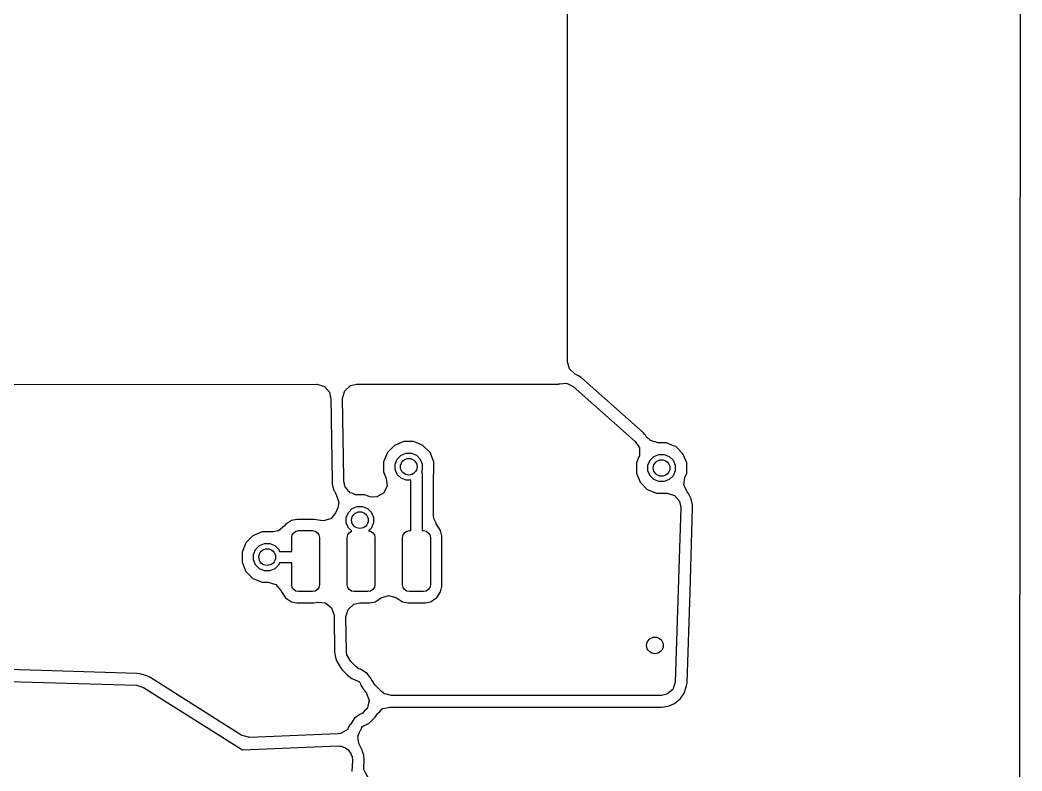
# Model space of a CAD drawing. Extents: x -27.9 to 25.2, y -6.7 to 48.3.
# Drawn here: x -18.85 to -9.82, y 27.86 to 34.63 of the extents above; entities that cross this region are included whole.
import ezdxf

# ---------------------------------------------------------------- set-up
doc = ezdxf.new("R2010")
doc.units = 0
doc.layers.add('BLACK', color=7, linetype='CONTINUOUS')

msp = doc.modelspace()

# ---------------------------------------------------------------- linework, layer by layer
at = {"layer": 'BLACK', "linetype": 'CONTINUOUS'}
for p, q in [((-9.816427, 48.017022), (-9.849703, 19.074798)), ((-13.91497, 31.549882), (-13.91497, 41.580402)), ((-13.89682, 31.485292), (-13.91497, 31.549882)), ((-13.845096, 31.438319), (-13.89682, 31.485292)), ((-13.815289, 31.423858), (-13.845096, 31.438319)), ((-15.817886, 31.346778), (-14.01639, 31.34776)), ((-14.01639, 31.34776), (-14.015606, 31.34776)), ((-14.015606, 31.34776), (-13.995479, 31.34776)), ((-13.995479, 31.34776), (-13.995428, 31.347771)), ((-13.995428, 31.347771), (-13.995424, 31.347771)), ((-13.995424, 31.347771), (-13.991839, 31.349259)), ((-13.991839, 31.349259), (-13.983811, 31.350127)), ((-13.983811, 31.350127), (-13.983652, 31.350159)), ((-13.983652, 31.350159), (-13.983599, 31.350155)), ((-13.983599, 31.350155), (-13.983446, 31.350201)), ((-13.983446, 31.350201), (-13.983073, 31.350276)), ((-13.983073, 31.350276), (-13.98306, 31.350209)), ((-13.98306, 31.350209), (-13.922378, 31.356772)), ((-13.922378, 31.356772), (-13.862036, 31.327497)), ((-13.790974, 31.407625), (-13.815289, 31.423858)), ((-13.790971, 31.407623), (-13.790974, 31.407625)), ((-13.790969, 31.407621), (-13.790971, 31.407623)), ((-13.231468, 30.911369), (-13.790969, 31.407621)), ((-22.635057, 31.343064), (-16.172959, 31.346585)), ((-16.172959, 31.346585), (-16.105908, 31.326937)), ((-16.105908, 31.326937), (-16.060125, 31.274158)), ((-16.060125, 31.274158), (-16.050585, 31.223616)), ((-15.941798, 31.220867), (-15.923151, 31.2882)), ((-15.923151, 31.2882), (-15.87106, 31.334764)), ((-15.87106, 31.334764), (-15.817886, 31.346778)), ((-13.862036, 31.327497), (-13.302535, 30.831245)), ((-16.050585, 31.223616), (-16.048954, 31.223641)), ((-16.048954, 31.223641), (-16.0373, 30.469034)), ((-15.930633, 30.497961), (-15.941798, 31.220867)), ((-13.231467, 30.911368), (-13.231468, 30.911369)), ((-13.231464, 30.911365), (-13.231467, 30.911368)), ((-13.217113, 30.89441), (-13.231464, 30.911365)), ((-15.390843, 30.830202), (-15.474311, 30.795628)), ((-15.390841, 30.830202), (-15.390843, 30.830202)), ((-15.300495, 30.830202), (-15.390841, 30.830202)), ((-15.300494, 30.830202), (-15.300495, 30.830202)), ((-15.217026, 30.795628), (-15.300494, 30.830202)), ((-13.302535, 30.831245), (-13.265444, 30.772036)), ((-13.211773, 30.888102), (-13.217113, 30.89441)), ((-13.204675, 30.876771), (-13.211773, 30.888102)), ((-13.166632, 30.838287), (-13.204675, 30.876771)), ((-13.099593, 30.818602), (-13.166632, 30.838287)), ((-13.020495, 30.818602), (-13.099593, 30.818602)), ((-13.020494, 30.818602), (-13.020495, 30.818602)), ((-12.958377, 30.792872), (-13.020494, 30.818602)), ((-15.538194, 30.731745), (-15.572768, 30.648277)), ((-15.474311, 30.795628), (-15.538194, 30.731745)), ((-15.415114, 30.707036), (-15.370054, 30.7257)), ((-15.370054, 30.7257), (-15.321282, 30.7257)), ((-15.321282, 30.7257), (-15.276222, 30.707036)), ((-15.153142, 30.731744), (-15.217026, 30.795628)), ((-15.118568, 30.648275), (-15.153142, 30.731744)), ((-13.265444, 30.772036), (-13.266252, 30.702171)), ((-12.937026, 30.784028), (-12.958377, 30.792872)), ((-12.873142, 30.720144), (-12.937026, 30.784028)), ((-12.838568, 30.636675), (-12.873142, 30.720144)), ((-15.572768, 30.648277), (-15.572768, 30.557928)), ((-15.468266, 30.627488), (-15.449602, 30.672548)), ((-15.468266, 30.578716), (-15.468266, 30.627488)), ((-15.449602, 30.672548), (-15.415114, 30.707036)), ((-15.276222, 30.707036), (-15.241734, 30.672548)), ((-15.241734, 30.672548), (-15.22307, 30.627488)), ((-15.22307, 30.627488), (-15.22307, 30.578716)), ((-15.118568, 30.557929), (-15.118568, 30.648275)), ((-13.270255, 30.691028), (-13.292768, 30.636677)), ((-13.292768, 30.636677), (-13.292768, 30.636675)), ((-13.292768, 30.636675), (-13.292768, 30.546329)), ((-13.266252, 30.702171), (-13.270255, 30.691028)), ((-13.188266, 30.615888), (-13.169602, 30.660948)), ((-13.169602, 30.660948), (-13.135114, 30.695436)), ((-13.135114, 30.695436), (-13.090054, 30.7141)), ((-13.090054, 30.7141), (-13.041282, 30.7141)), ((-13.041282, 30.7141), (-12.996222, 30.695436)), ((-12.996222, 30.695436), (-12.961734, 30.660948)), ((-12.961734, 30.660948), (-12.94307, 30.615888)), ((-12.838568, 30.546329), (-12.838568, 30.636675)), ((-15.572768, 30.557928), (-15.547928, 30.497961)), ((-15.449602, 30.533656), (-15.468266, 30.578716)), ((-15.22307, 30.578716), (-15.231931, 30.557325)), ((-15.231931, 30.557325), (-15.228735, 30.552542)), ((-15.228735, 30.552542), (-15.224868, 30.533102)), ((-15.122768, 30.524603), (-15.120385, 30.548797)), ((-15.120385, 30.548797), (-15.118569, 30.557928)), ((-15.118569, 30.557928), (-15.118568, 30.557929)), ((-13.292768, 30.546329), (-13.258194, 30.46286)), ((-13.188266, 30.567116), (-13.188266, 30.615888)), ((-13.169602, 30.522056), (-13.188266, 30.567116)), ((-12.94307, 30.567116), (-12.961734, 30.522056)), ((-12.94307, 30.615888), (-12.94307, 30.567116)), ((-12.855833, 30.504648), (-12.838568, 30.546329)), ((-16.0373, 30.469034), (-16.035321, 30.452431)), ((-16.035321, 30.452431), (-16.035318, 30.452415)), ((-16.035318, 30.452415), (-16.034686, 30.447117)), ((-16.034686, 30.447117), (-16.029909, 30.425943)), ((-15.930212, 30.470687), (-15.930633, 30.497961)), ((-15.925435, 30.449513), (-15.930212, 30.470687)), ((-15.925538, 30.438825), (-15.925435, 30.449513)), ((-15.547928, 30.497961), (-15.540459, 30.428492)), ((-15.415114, 30.499168), (-15.449602, 30.533656)), ((-15.370054, 30.480504), (-15.415114, 30.499168)), ((-15.326468, 30.480504), (-15.370054, 30.480504)), ((-15.326468, 30.026502), (-15.326468, 30.480504)), ((-15.224868, 30.533102), (-15.224868, 30.026502)), ((-15.122768, 30.162304), (-15.122768, 30.524603)), ((-13.258194, 30.46286), (-13.19431, 30.398976)), ((-13.135114, 30.487568), (-13.169602, 30.522056)), ((-13.090054, 30.468904), (-13.135114, 30.487568)), ((-13.041282, 30.468904), (-13.090054, 30.468904)), ((-12.996222, 30.487568), (-13.041282, 30.468904)), ((-12.961734, 30.522056), (-12.996222, 30.487568)), ((-12.86401, 30.439549), (-12.855833, 30.504648)), ((-16.029909, 30.425943), (-16.029903, 30.425945)), ((-16.029903, 30.425945), (-16.029827, 30.425576)), ((-16.029827, 30.425576), (-16.023496, 30.397516)), ((-16.023496, 30.397516), (-16.022315, 30.39518)), ((-16.022315, 30.39518), (-16.0197, 30.389676)), ((-16.0197, 30.389676), (-16.016191, 30.381794)), ((-16.016191, 30.381794), (-16.01601, 30.381506)), ((-16.01601, 30.381506), (-16.010308, 30.371424)), ((-16.010308, 30.371424), (-15.999965, 30.35096)), ((-15.921616, 30.43259), (-15.925538, 30.438825)), ((-15.919021, 30.421091), (-15.921616, 30.43259)), ((-15.902098, 30.40156), (-15.919021, 30.421091)), ((-15.888336, 30.379683), (-15.902098, 30.40156)), ((-15.879591, 30.375586), (-15.888336, 30.379683)), ((-15.873266, 30.368287), (-15.879591, 30.375586)), ((-15.848472, 30.361007), (-15.873266, 30.368287)), ((-15.825066, 30.350041), (-15.848472, 30.361007)), ((-15.571734, 30.366013), (-15.631822, 30.33036)), ((-15.540459, 30.428492), (-15.571734, 30.366013)), ((-13.19431, 30.398976), (-13.110841, 30.364402)), ((-13.110841, 30.364402), (-13.110839, 30.364402)), ((-13.110839, 30.364402), (-13.016638, 30.364402)), ((-13.016638, 30.364402), (-12.949599, 30.344717)), ((-12.834987, 30.375995), (-12.86401, 30.439549)), ((-12.822903, 30.362049), (-12.834987, 30.375995)), ((-12.822903, 30.362048), (-12.822903, 30.362049)), ((-12.822901, 30.362046), (-12.822903, 30.362048)), ((-12.801319, 30.318073), (-12.822901, 30.362046)), ((-15.999965, 30.35096), (-15.997697, 30.34758)), ((-15.997697, 30.34758), (-15.996771, 30.344641)), ((-15.996771, 30.344641), (-15.99652, 30.344145)), ((-15.99652, 30.344145), (-15.996602, 30.344104)), ((-15.996602, 30.344104), (-15.976693, 30.280942)), ((-15.976693, 30.280942), (-15.986108, 30.231041)), ((-15.815704, 30.348602), (-15.825066, 30.350041)), ((-15.740495, 30.348602), (-15.815704, 30.348602)), ((-15.696118, 30.330221), (-15.740495, 30.348602)), ((-15.681328, 30.327947), (-15.696118, 30.330221)), ((-15.631822, 30.33036), (-15.681328, 30.327947)), ((-12.949599, 30.344717), (-12.903844, 30.291913)), ((-12.903844, 30.291913), (-12.892699, 30.236529)), ((-12.798849, 30.313041), (-12.801319, 30.318073)), ((-12.787704, 30.257657), (-12.798849, 30.313041)), ((-16.002416, 30.19167), (-16.046257, 30.137267)), ((-15.986108, 30.231041), (-16.002416, 30.19167)), ((-15.908266, 30.145888), (-15.889602, 30.190948)), ((-15.889602, 30.190948), (-15.855114, 30.225436)), ((-15.855114, 30.225436), (-15.810054, 30.2441)), ((-15.810054, 30.2441), (-15.761282, 30.2441)), ((-15.761282, 30.2441), (-15.716222, 30.225436)), ((-15.716222, 30.225436), (-15.681734, 30.190948)), ((-15.681734, 30.190948), (-15.66307, 30.145888)), ((-12.892699, 30.236529), (-12.941914, 28.661629)), ((-12.809351, 29.474778), (-12.785651, 30.233178)), ((-12.785651, 30.233184), (-12.787704, 30.257657)), ((-12.785652, 30.23318), (-12.785651, 30.233184)), ((-12.785651, 30.233178), (-12.785652, 30.23318)), ((-16.456839, 30.082673), (-16.465397, 30.069863)), ((-16.402396, 30.119051), (-16.456839, 30.082673)), ((-16.402393, 30.119052), (-16.402396, 30.119051)), ((-16.354379, 30.128602), (-16.402393, 30.119052)), ((-16.196953, 30.128602), (-16.354379, 30.128602)), ((-16.141168, 30.117506), (-16.196953, 30.128602)), ((-16.112551, 30.115202), (-16.141168, 30.117506)), ((-16.046257, 30.137267), (-16.112551, 30.115202)), ((-15.908266, 30.097116), (-15.908266, 30.145888)), ((-15.889602, 30.052056), (-15.908266, 30.097116)), ((-15.66307, 30.097116), (-15.681734, 30.052056)), ((-15.66307, 30.145888), (-15.66307, 30.097116)), ((-15.119934, 30.135946), (-15.122768, 30.162304)), ((-15.097697, 30.095221), (-15.119934, 30.135946)), ((-15.101282, 30.092825), (-15.097697, 30.095221)), ((-15.05812, 30.028231), (-15.101282, 30.092825)), ((-16.666995, 30.014754), (-16.750463, 29.98018)), ((-16.568499, 30.014754), (-16.666995, 30.014754)), ((-16.519009, 30.025058), (-16.568499, 30.014754)), ((-16.465397, 30.069863), (-16.519009, 30.025058)), ((-16.39591, 29.98792), (-16.382362, 30.008196)), ((-16.382362, 30.008196), (-16.362086, 30.021744)), ((-16.362086, 30.021744), (-16.338168, 30.026502)), ((-16.338168, 30.026502), (-16.213168, 30.026502)), ((-16.213168, 30.026502), (-16.18925, 30.021744)), ((-16.18925, 30.021744), (-16.168974, 30.008196)), ((-16.168974, 30.008196), (-16.155426, 29.98792)), ((-15.89591, 29.98792), (-15.882362, 30.008196)), ((-15.859754, 30.022208), (-15.889602, 30.052056)), ((-15.882362, 30.008196), (-15.862086, 30.021744)), ((-15.862086, 30.021744), (-15.859754, 30.022208)), ((-15.681734, 30.052056), (-15.708264, 30.025527)), ((-15.708264, 30.025527), (-15.68925, 30.021744)), ((-15.68925, 30.021744), (-15.668974, 30.008196)), ((-15.668974, 30.008196), (-15.655426, 29.98792)), ((-15.39591, 29.98792), (-15.382362, 30.008196)), ((-15.382362, 30.008196), (-15.362086, 30.021744)), ((-15.362086, 30.021744), (-15.338168, 30.026502)), ((-15.338168, 30.026502), (-15.326468, 30.026502)), ((-15.224868, 30.026502), (-15.213168, 30.026502)), ((-15.213168, 30.026502), (-15.18925, 30.021744)), ((-15.18925, 30.021744), (-15.168974, 30.008196)), ((-15.168974, 30.008196), (-15.155426, 29.98792)), ((-15.058119, 30.028228), (-15.05812, 30.028231)), ((-15.058118, 30.028226), (-15.058119, 30.028228)), ((-15.048569, 29.980214), (-15.058118, 30.028226)), ((-16.814346, 29.916297), (-16.84892, 29.832829)), ((-16.750463, 29.98018), (-16.814346, 29.916297)), ((-16.691266, 29.891588), (-16.646206, 29.910252)), ((-16.646206, 29.910252), (-16.597434, 29.910252)), ((-16.597434, 29.910252), (-16.552374, 29.891588)), ((-16.400668, 29.964002), (-16.39591, 29.98792)), ((-16.400668, 29.838454), (-16.400668, 29.964002)), ((-16.155426, 29.98792), (-16.150668, 29.964002)), ((-16.150668, 29.964002), (-16.150668, 29.539002)), ((-15.900668, 29.964002), (-15.89591, 29.98792)), ((-15.900668, 29.539002), (-15.900668, 29.964002)), ((-15.655426, 29.98792), (-15.650668, 29.964002)), ((-15.650668, 29.964002), (-15.650668, 29.539002)), ((-15.400668, 29.964002), (-15.39591, 29.98792)), ((-15.400668, 29.539002), (-15.400668, 29.964002)), ((-15.155426, 29.98792), (-15.150668, 29.964002)), ((-15.150668, 29.964002), (-15.150668, 29.539002)), ((-15.048568, 29.522789), (-15.048569, 29.980214)), ((-16.84892, 29.832829), (-16.84892, 29.832827)), ((-16.84892, 29.832827), (-16.84892, 29.742481)), ((-16.744418, 29.81204), (-16.725754, 29.8571)), ((-16.744418, 29.763268), (-16.744418, 29.81204)), ((-16.725754, 29.8571), (-16.691266, 29.891588)), ((-16.552374, 29.891588), (-16.517886, 29.8571)), ((-16.517886, 29.8571), (-16.510163, 29.838454)), ((-16.510163, 29.838454), (-16.400668, 29.838454)), ((-16.84892, 29.742481), (-16.814346, 29.659012)), ((-16.725754, 29.718208), (-16.744418, 29.763268)), ((-16.510163, 29.736854), (-16.517886, 29.718208)), ((-16.400668, 29.736854), (-16.510163, 29.736854)), ((-16.400668, 29.539002), (-16.400668, 29.736854)), ((-16.814346, 29.659012), (-16.750462, 29.595128)), ((-16.691266, 29.68372), (-16.725754, 29.718208)), ((-16.646206, 29.665056), (-16.691266, 29.68372)), ((-16.597434, 29.665056), (-16.646206, 29.665056)), ((-16.552374, 29.68372), (-16.597434, 29.665056)), ((-16.517886, 29.718208), (-16.552374, 29.68372)), ((-16.750462, 29.595128), (-16.666993, 29.560554)), ((-16.666993, 29.560554), (-16.666991, 29.560554)), ((-16.666991, 29.560554), (-16.611601, 29.560554)), ((-16.611601, 29.560554), (-16.544562, 29.540869)), ((-16.544562, 29.540869), (-16.498807, 29.488065)), ((-16.498807, 29.488065), (-16.497037, 29.484)), ((-16.497037, 29.484), (-16.493217, 29.474775)), ((-16.493217, 29.474775), (-16.456838, 29.420331)), ((-16.39591, 29.515084), (-16.400668, 29.539002)), ((-16.382362, 29.494808), (-16.39591, 29.515084)), ((-16.362086, 29.48126), (-16.382362, 29.494808)), ((-16.338168, 29.476502), (-16.362086, 29.48126)), ((-16.213168, 29.476502), (-16.338168, 29.476502)), ((-16.18925, 29.48126), (-16.213168, 29.476502)), ((-16.168974, 29.494808), (-16.18925, 29.48126)), ((-16.155426, 29.515084), (-16.168974, 29.494808)), ((-16.150668, 29.539002), (-16.155426, 29.515084)), ((-15.89591, 29.515084), (-15.900668, 29.539002)), ((-15.882362, 29.494808), (-15.89591, 29.515084)), ((-15.862086, 29.48126), (-15.882362, 29.494808)), ((-15.838168, 29.476502), (-15.862086, 29.48126)), ((-15.713168, 29.476502), (-15.838168, 29.476502)), ((-15.68925, 29.48126), (-15.713168, 29.476502)), ((-15.668974, 29.494808), (-15.68925, 29.48126)), ((-15.655426, 29.515084), (-15.668974, 29.494808)), ((-15.650668, 29.539002), (-15.655426, 29.515084)), ((-15.39591, 29.515084), (-15.400668, 29.539002)), ((-15.382362, 29.494808), (-15.39591, 29.515084)), ((-15.362086, 29.48126), (-15.382362, 29.494808)), ((-15.338168, 29.476502), (-15.362086, 29.48126)), ((-15.213168, 29.476502), (-15.338168, 29.476502)), ((-15.18925, 29.48126), (-15.213168, 29.476502)), ((-15.168974, 29.494808), (-15.18925, 29.48126)), ((-15.155426, 29.515084), (-15.168974, 29.494808)), ((-15.150668, 29.539002), (-15.155426, 29.515084)), ((-15.080575, 29.441169), (-15.058118, 29.474778)), ((-15.058118, 29.474778), (-15.048568, 29.522789)), ((-12.834866, 28.658284), (-12.809351, 29.474778)), ((-16.456838, 29.420331), (-16.402395, 29.383954)), ((-16.402395, 29.383954), (-16.402392, 29.383952)), ((-16.402392, 29.383952), (-16.402389, 29.383952)), ((-16.402389, 29.383952), (-16.402388, 29.383951)), ((-16.402388, 29.383951), (-16.386244, 29.38074)), ((-16.386244, 29.38074), (-16.354381, 29.374402)), ((-16.354381, 29.374402), (-16.196956, 29.374403)), ((-16.196956, 29.374403), (-16.166076, 29.380545)), ((-16.166076, 29.380545), (-16.096487, 29.374318)), ((-16.096487, 29.374318), (-16.04131, 29.331456)), ((-15.892689, 29.315824), (-15.840598, 29.362389)), ((-15.840598, 29.362389), (-15.787354, 29.374403)), ((-15.787354, 29.374403), (-15.696956, 29.374403)), ((-15.696956, 29.374403), (-15.648944, 29.383952)), ((-15.648944, 29.383952), (-15.594559, 29.420292)), ((-15.594559, 29.420292), (-15.527882, 29.441169)), ((-15.527882, 29.441169), (-15.460502, 29.422685)), ((-15.460502, 29.422685), (-15.456778, 29.420291)), ((-15.456778, 29.420291), (-15.402395, 29.383954)), ((-15.402395, 29.383954), (-15.402392, 29.383952)), ((-15.402392, 29.383952), (-15.402389, 29.383952)), ((-15.402389, 29.383952), (-15.402388, 29.383951)), ((-15.402388, 29.383951), (-15.386244, 29.38074)), ((-15.386244, 29.38074), (-15.354381, 29.374402)), ((-15.354381, 29.374402), (-15.196956, 29.374403)), ((-15.196956, 29.374403), (-15.148944, 29.383952)), ((-15.148944, 29.383952), (-15.094498, 29.420332)), ((-15.094498, 29.420332), (-15.092925, 29.422685)), ((-15.092925, 29.422685), (-15.080575, 29.441169)), ((-16.04131, 29.331456), (-16.018065, 29.265566)), ((-15.911336, 29.248489), (-15.892689, 29.315824)), ((-16.018065, 29.265566), (-16.018591, 29.251273)), ((-16.018591, 29.251273), (-16.018176, 29.251249)), ((-16.018176, 29.251249), (-16.018424, 29.246835)), ((-16.018424, 29.246835), (-16.013548, 28.931124)), ((-15.90646, 28.932782), (-15.911336, 29.248489)), ((-16.013548, 28.931124), (-16.012765, 28.919762)), ((-16.012765, 28.919762), (-16.012763, 28.919744)), ((-16.012763, 28.919744), (-16.009551, 28.893556)), ((-15.903248, 28.906594), (-15.90646, 28.932782)), ((-18.560017, 28.761967), (-22.632786, 28.881519)), ((-16.009551, 28.893556), (-15.996493, 28.853909)), ((-15.996493, 28.853909), (-15.990011, 28.842437)), ((-15.990011, 28.842437), (-15.96212, 28.793074)), ((-15.868877, 28.845762), (-15.903248, 28.906594)), ((-15.823201, 28.801391), (-15.868877, 28.845762)), ((-22.635928, 28.774465), (-17.799514, 28.632496)), ((-17.796369, 28.73955), (-18.560017, 28.761967)), ((-17.796364, 28.739549), (-17.796369, 28.73955)), ((-17.768286, 28.734942), (-17.796364, 28.739549)), ((-17.768277, 28.73494), (-17.768286, 28.734942)), ((-17.705796, 28.715892), (-17.768277, 28.73494)), ((-15.96212, 28.793074), (-15.943509, 28.768948)), ((-15.943509, 28.768948), (-15.943507, 28.768946)), ((-15.943507, 28.768946), (-15.943503, 28.768941)), ((-15.943503, 28.768941), (-15.897827, 28.72457)), ((-15.822905, 28.801105), (-15.823201, 28.801391)), ((-15.822556, 28.800923), (-15.822905, 28.801105)), ((-15.794644, 28.780652), (-15.822556, 28.800923)), ((-15.776972, 28.777075), (-15.794644, 28.780652)), ((-15.777602, 28.77445), (-15.776597, 28.776879)), ((-15.766322, 28.769778), (-15.777602, 28.77445)), ((-15.776597, 28.776879), (-15.776972, 28.777075)), ((-15.71601, 28.736161), (-15.766322, 28.769778)), ((-15.693549, 28.702544), (-15.71601, 28.736161)), ((-17.679913, 28.704047), (-17.705797, 28.715892)), ((-17.705797, 28.715892), (-17.705796, 28.715892)), ((-17.67991, 28.704045), (-17.679913, 28.704047)), ((-17.679908, 28.704044), (-17.67991, 28.704045)), ((-17.235234, 28.423706), (-17.679908, 28.704044)), ((-15.897827, 28.72457), (-15.89762, 28.72437)), ((-15.89762, 28.72437), (-15.897324, 28.724084)), ((-15.897324, 28.724084), (-15.884876, 28.715113)), ((-15.884876, 28.715113), (-15.885491, 28.714265)), ((-15.885491, 28.714265), (-15.857579, 28.693994)), ((-15.857579, 28.693994), (-15.822989, 28.6788)), ((-15.822989, 28.6788), (-15.820003, 28.676712)), ((-15.820003, 28.676712), (-15.818585, 28.675501)), ((-15.818585, 28.675501), (-15.817816, 28.675183)), ((-15.817816, 28.675183), (-15.817331, 28.674844)), ((-15.817331, 28.674844), (-15.806534, 28.672696)), ((-15.806534, 28.672696), (-15.790313, 28.661857)), ((-15.790313, 28.661857), (-15.779474, 28.645636)), ((-15.779474, 28.645636), (-15.777238, 28.634393)), ((-15.682393, 28.685849), (-15.693549, 28.702544)), ((-15.682393, 28.685847), (-15.682393, 28.685849)), ((-15.677719, 28.674564), (-15.682393, 28.685847)), ((-15.67403, 28.676093), (-15.677719, 28.674564)), ((-15.649469, 28.632623), (-15.67403, 28.676093)), ((-12.941914, 28.661629), (-12.963682, 28.595237)), ((-12.840144, 28.628262), (-12.834866, 28.658284)), ((-17.799514, 28.632496), (-17.737025, 28.613445)), ((-17.737025, 28.613445), (-16.845668, 28.051502)), ((-15.777238, 28.634393), (-15.777053, 28.634208)), ((-15.777053, 28.634208), (-15.756215, 28.600212)), ((-15.756215, 28.600212), (-15.752015, 28.595211)), ((-15.752015, 28.595211), (-15.748559, 28.59028)), ((-15.748559, 28.59028), (-15.742715, 28.579938)), ((-15.742715, 28.579938), (-15.727331, 28.559997)), ((-15.727331, 28.559997), (-15.725705, 28.557677)), ((-15.725705, 28.557677), (-15.715393, 28.527149)), ((-15.591756, 28.576559), (-15.649469, 28.632623)), ((-15.572394, 28.561187), (-15.591756, 28.576559)), ((-15.569363, 28.560297), (-15.572394, 28.561187)), ((-15.563198, 28.55582), (-15.569363, 28.560297)), ((-15.533967, 28.549904), (-15.563198, 28.55582)), ((-15.505355, 28.541502), (-15.533967, 28.549904)), ((-13.01789, 28.551154), (-13.065853, 28.541502)), ((-12.963682, 28.595237), (-13.01789, 28.551154)), ((-12.896108, 28.512146), (-12.861916, 28.561864)), ((-12.861916, 28.561865), (-12.861912, 28.56187)), ((-12.861916, 28.561864), (-12.861916, 28.561865)), ((-12.861912, 28.56187), (-12.840144, 28.628262)), ((-15.711173, 28.460228), (-15.717563, 28.428657)), ((-15.715393, 28.527149), (-15.703701, 28.497137)), ((-15.703344, 28.491482), (-15.711173, 28.460228)), ((-15.703701, 28.497137), (-15.704284, 28.494262)), ((-15.704284, 28.494262), (-15.703344, 28.491482)), ((-13.065853, 28.541502), (-15.505355, 28.541502)), ((-12.996761, 28.446159), (-12.950318, 28.468061)), ((-12.950318, 28.468061), (-12.89611, 28.512144)), ((-12.89611, 28.512144), (-12.896108, 28.512146)), ((-16.849289, 28.180393), (-17.235234, 28.423706)), ((-15.785016, 28.369778), (-15.835326, 28.336161)), ((-15.779794, 28.37194), (-15.785016, 28.369778)), ((-15.772033, 28.375723), (-15.779794, 28.37194)), ((-15.771244, 28.375868), (-15.772033, 28.375723)), ((-15.770717, 28.376364), (-15.771244, 28.375868)), ((-15.766248, 28.378541), (-15.770717, 28.376364)), ((-15.7438, 28.40165), (-15.766248, 28.378541)), ((-15.72032, 28.423706), (-15.7438, 28.40165)), ((-15.719607, 28.426554), (-15.72032, 28.423706)), ((-15.717563, 28.428657), (-15.719607, 28.426554)), ((-15.640762, 28.354011), (-15.631116, 28.372299)), ((-15.631116, 28.372299), (-15.629516, 28.37499)), ((-15.629516, 28.37499), (-15.606151, 28.396718)), ((-15.606151, 28.396718), (-15.583904, 28.419616)), ((-15.583904, 28.419616), (-15.580734, 28.420354)), ((-15.580734, 28.420354), (-15.57835, 28.42257)), ((-15.57835, 28.42257), (-15.546945, 28.428217)), ((-15.546945, 28.428217), (-15.515852, 28.435451)), ((-15.515852, 28.435451), (-15.50998, 28.434862)), ((-15.50998, 28.434862), (-15.509583, 28.434933)), ((-15.509583, 28.434933), (-15.50923, 28.434787)), ((-15.50923, 28.434787), (-15.505511, 28.434414)), ((-15.505511, 28.434414), (-15.505357, 28.434403)), ((-15.505357, 28.434403), (-15.505355, 28.434402)), ((-15.505355, 28.434402), (-15.505354, 28.434402)), ((-15.505354, 28.434402), (-13.065861, 28.434402)), ((-13.065861, 28.434402), (-13.065853, 28.434402)), ((-13.065853, 28.434402), (-13.044724, 28.436507)), ((-13.044724, 28.436507), (-13.008477, 28.443802)), ((-13.008477, 28.443802), (-12.996765, 28.446158)), ((-12.996765, 28.446158), (-12.996765, 28.446159)), ((-12.996765, 28.446159), (-12.996761, 28.446159)), ((-15.868944, 28.285848), (-15.873618, 28.274563)), ((-15.835326, 28.336161), (-15.868944, 28.285848)), ((-15.730248, 28.275592), (-15.723223, 28.280358)), ((-15.723223, 28.280358), (-15.723199, 28.28038)), ((-15.723199, 28.28038), (-15.719345, 28.282257)), ((-15.719345, 28.282257), (-15.719336, 28.282265)), ((-15.719336, 28.282265), (-15.714512, 28.284615)), ((-15.714512, 28.284615), (-15.714512, 28.284616)), ((-15.714512, 28.284616), (-15.71451, 28.284616)), ((-15.71451, 28.284616), (-15.703386, 28.290039)), ((-15.703386, 28.290039), (-15.698064, 28.297535)), ((-15.698064, 28.297535), (-15.694031, 28.300584)), ((-15.694031, 28.300584), (-15.689426, 28.303917)), ((-15.689426, 28.303917), (-15.67064, 28.323257)), ((-15.67064, 28.323257), (-15.666619, 28.32721)), ((-15.666619, 28.32721), (-15.646993, 28.345645)), ((-15.646993, 28.345645), (-15.64699, 28.345651)), ((-15.64699, 28.345651), (-15.64683, 28.345851)), ((-15.64683, 28.345851), (-15.643076, 28.35217)), ((-15.643076, 28.35217), (-15.642806, 28.351908)), ((-15.642806, 28.351908), (-15.640762, 28.354011)), ((-15.984211, 28.193147), (-16.778204, 28.161387)), ((-15.960655, 28.19637), (-15.984211, 28.193147)), ((-15.899938, 28.230942), (-15.960655, 28.19637)), ((-15.876496, 28.275755), (-15.899938, 28.230942)), ((-15.873618, 28.274563), (-15.876496, 28.275755)), ((-15.80226, 28.175766), (-15.790524, 28.209047)), ((-15.790524, 28.209047), (-15.790253, 28.209565)), ((-15.790253, 28.209565), (-15.783491, 28.220964)), ((-15.783491, 28.220964), (-15.780548, 28.22537)), ((-15.780548, 28.22537), (-15.77611, 28.231231)), ((-15.77611, 28.231231), (-15.774672, 28.233579)), ((-15.774672, 28.233579), (-15.774669, 28.233581)), ((-15.774669, 28.233581), (-15.774668, 28.233585)), ((-15.774668, 28.233585), (-15.77459, 28.233711)), ((-15.77459, 28.233711), (-15.774156, 28.234107)), ((-15.774156, 28.234107), (-15.771862, 28.245636)), ((-15.771862, 28.245636), (-15.761023, 28.261857)), ((-15.761023, 28.261857), (-15.744802, 28.272696)), ((-15.744802, 28.272696), (-15.730248, 28.275592)), ((-16.845977, 28.178376), (-16.849289, 28.180393)), ((-16.778204, 28.161387), (-16.845977, 28.178376)), ((-15.804111, 28.163032), (-15.801816, 28.170806)), ((-15.798591, 28.134815), (-15.804111, 28.163032)), ((-15.801816, 28.170806), (-15.80226, 28.175766)), ((-15.796025, 28.106175), (-15.798591, 28.134815)), ((-15.791967, 28.100952), (-15.796025, 28.106175)), ((-15.790697, 28.094462), (-15.791967, 28.100952)), ((-16.845668, 28.051502), (-15.982786, 28.086018)), ((-15.982786, 28.086018), (-15.967951, 28.082299)), ((-15.967951, 28.082299), (-15.952709, 28.083545)), ((-15.952709, 28.083545), (-15.934754, 28.073978)), ((-15.934754, 28.073978), (-15.915015, 28.069029)), ((-15.915015, 28.069029), (-15.904546, 28.05788)), ((-15.904546, 28.05788), (-15.891048, 28.050687)), ((-15.891048, 28.050687), (-15.881116, 28.032929)), ((-15.881116, 28.032929), (-15.867187, 28.018096)), ((-15.867187, 28.018096), (-15.863892, 28.002136)), ((-15.763465, 28.041998), (-15.790697, 28.094462)), ((-15.762299, 28.039751), (-15.763465, 28.041998)), ((-15.761276, 28.034793), (-15.762299, 28.039751)), ((-15.750197, 27.998438), (-15.761276, 28.034793)), ((-15.863892, 28.002136), (-15.856941, 27.989708)), ((-15.854064, 27.954531), (-15.860093, 27.856165)), ((-15.856941, 27.989708), (-15.854064, 27.954531)), ((-15.750742, 27.889626), (-15.747165, 27.947979)), ((-15.74732, 27.963261), (-15.750197, 27.998438)), ((-15.747165, 27.947979), (-15.74732, 27.963261)), ((-15.749995, 27.880685), (-15.750742, 27.889626)), ((-15.747103, 27.862492), (-15.749995, 27.880685)), ((-15.712531, 27.801775), (-15.747103, 27.862492))]:
    msp.add_line(p, q, dxfattribs=at)
at = {"layer": 'BLACK'}
for centre in [(-15.345668, 30.603102), (-13.065668, 30.591502), (-15.785668, 30.121502), (-16.62182, 29.787654), (-13.125668, 28.991502)]:
    msp.add_circle(centre, 0.075, dxfattribs=at)

doc.saveas('drawing.dxf')
